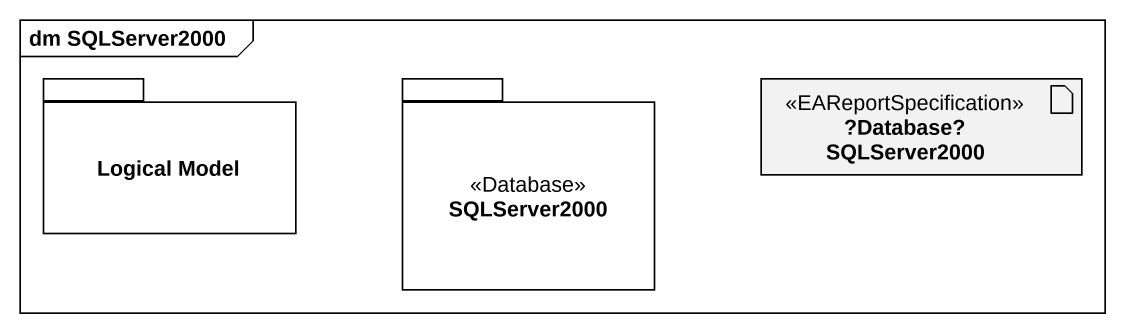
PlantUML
@startuml
mainframe dm SQLServer2000
package "Logical Model" as Logical_Model {
}
package SQLServer2000 <<Database>> {
}
artifact "?Database? SQLServer2000" as Database_SQLServer2000 <<EAReportSpecification>>
@enduml
